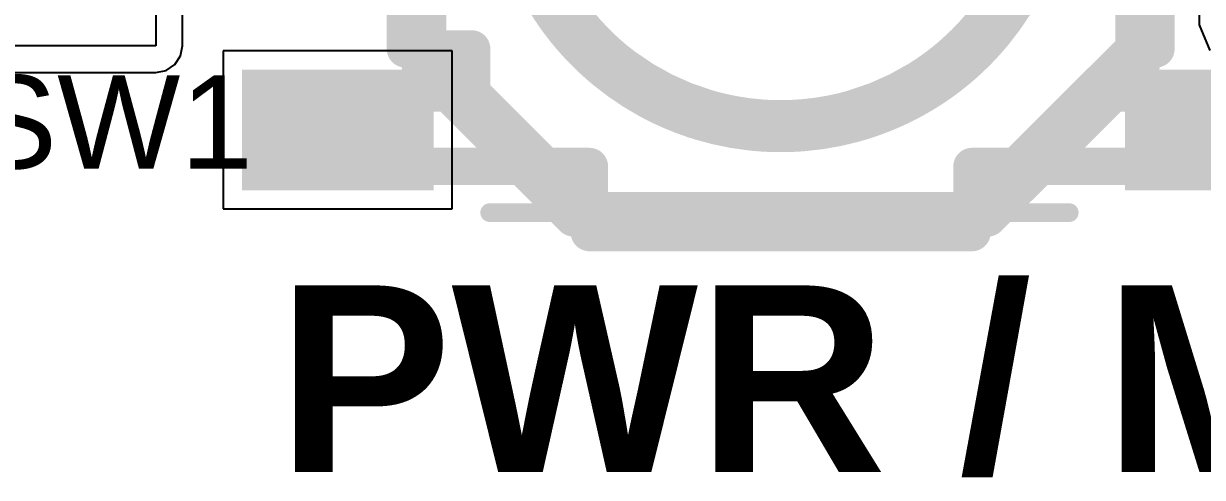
# Model space of a CAD drawing. Header units: inches. Extents: x -13 to 254, y -7 to 63.
# Drawn here: x -0.65 to 7.37, y 4.78 to 7.87 of the extents above; entities that cross this region are included whole.
import ezdxf

# ---------------------------------------------------------------- set-up
doc = ezdxf.new("R2010")
doc.units = ezdxf.units.IN
for name, color, linetype in [('Dimensions', 6, 'Continuous'), ('POWER', 76, 'Continuous'), ('Top Layer', 1, 'Continuous'), ('Top Overlay', 2, 'Continuous'), ('Top Paste', 8, 'Continuous'), ('Top Solder', 216, 'Continuous')]:
    doc.layers.add(name, color=color, linetype=linetype)
doc.styles.add('Arial', font='', dxfattribs={"height": 0.2})
doc.styles.add('Arial_Bold', font='', dxfattribs={"height": 0.2})
doc.styles.get('Arial').set_extended_font_data('Arial')
doc.styles.get('Arial_Bold').set_extended_font_data('Arial', bold=True)

# ---------------------------------------------------------------- blocks, each defined once
blk = doc.blocks.new('PTS526SP15SMTR2_LFS_46')
at = {"layer": 'Top Layer'}
for points in [[(-3.6, 2.21), (-2.4, 2.21), (-2.4, 1.49), (-3.6, 1.49)], [(2.4, 2.21), (3.6, 2.21), (3.6, 1.49), (2.4, 1.49)], [(-3.6, -1.49), (-2.4, -1.49), (-2.4, -2.21), (-3.6, -2.21)], [(2.4, -1.49), (3.6, -1.49), (3.6, -2.21), (2.4, -2.21)]]:
    blk.add_hatch(color=1, dxfattribs=at).paths.add_polyline_path(points)
at = {"layer": 'Top Paste'}
for points in [[(-3.6, 2.21), (-2.4, 2.21), (-2.4, 1.49), (-3.6, 1.49)], [(2.4, 2.21), (3.6, 2.21), (3.6, 1.49), (2.4, 1.49)], [(-3.6, -1.49), (-2.4, -1.49), (-2.4, -2.21), (-3.6, -2.21)], [(2.4, -1.49), (3.6, -1.49), (3.6, -2.21), (2.4, -2.21)]]:
    blk.add_hatch(color=8, dxfattribs=at).paths.add_polyline_path(points)
at = {"layer": 'Top Solder'}
for points in [[(-3.6508, 2.2608), (-2.3492, 2.2608), (-2.3492, 1.4392), (-3.6508, 1.4392)], [(2.3492, 2.2608), (3.6508, 2.2608), (3.6508, 1.4392), (2.3492, 1.4392)], [(-3.6508, -1.4392), (-2.3492, -1.4392), (-2.3492, -2.2608), (-3.6508, -2.2608)], [(2.3492, -1.4392), (3.6508, -1.4392), (3.6508, -2.2608), (2.3492, -2.2608)]]:
    blk.add_hatch(color=216, dxfattribs=at).paths.add_polyline_path(points)
at = {"layer": 'Top Overlay'}
for points in [[(-3.2258, 2.5908, 0.254, 0.254, 0), (-3.5814, 2.5908, 0.254, 0.254, 0)], [(-3.4036, 2.413, 0.254, 0.254, 0), (-3.5814, 2.5908, 0.254, 0.254, 0)], [(-3.2258, 2.5908, 0.254, 0.254, 0), (-3.4036, 2.413, 0.254, 0.254, 0)], [(1.9676, 2.413, 0.127, 0.127, 0), (-1.9708, 2.413, 0.127, 0.127, 0)], [(-2.4146, 1.0689, 0.127, 0.127, 0), (-2.4146, -1.0689, 0.127, 0.127, 0)], [(2.4114, 1.0689, 0.127, 0.127, 0), (2.4114, -1.0689, 0.127, 0.127, 0)], [(1.9676, -2.413, 0.127, 0.127, 0), (-1.9708, -2.413, 0.127, 0.127, 0)]]:
    blk.add_lwpolyline(points, format="xyseb", dxfattribs=at)
for points in [[(-3.6449, 2.5908, 0.127, 0.127, 1), (-3.5179, 2.5908, 0.127, 0.127, 1)], [(-3.6449, 2.5908, 0.127, 0.127, 1), (-3.5179, 2.5908, 0.127, 0.127, 1)], [(-3.2893, 2.5908, 0.127, 0.127, 1), (-3.1623, 2.5908, 0.127, 0.127, 1)], [(-3.2893, 2.5908, 0.127, 0.127, 1), (-3.1623, 2.5908, 0.127, 0.127, 1)], [(-3.4671, 2.413, 0.127, 0.127, 1), (-3.3401, 2.413, 0.127, 0.127, 1)], [(-3.4671, 2.413, 0.127, 0.127, 1), (-3.3401, 2.413, 0.127, 0.127, 1)], [(-2.0026, 2.413, 0.0635, 0.0635, 1), (-1.9391, 2.413, 0.0635, 0.0635, 1)], [(1.9359, 2.413, 0.0635, 0.0635, 1), (1.9994, 2.413, 0.0635, 0.0635, 1)], [(1.8169, -0.0001, 0.127, 0.127, 1), (-1.8199, -0.0001, 0.127, 0.127, 1)], [(-2.4464, 1.0689, 0.0635, 0.0635, 1), (-2.3829, 1.0689, 0.0635, 0.0635, 1)], [(2.3796, 1.0689, 0.0635, 0.0635, 1), (2.4431, 1.0689, 0.0635, 0.0635, 1)], [(-1.8517, -0.0001, 0.0635, 0.0635, 1), (-1.7882, -0.0001, 0.0635, 0.0635, 1)], [(1.7851, -0.0001, 0.0635, 0.0635, 1), (1.8486, -0.0001, 0.0635, 0.0635, 1)], [(-2.4464, -1.0689, 0.0635, 0.0635, 1), (-2.3829, -1.0689, 0.0635, 0.0635, 1)], [(2.3796, -1.0689, 0.0635, 0.0635, 1), (2.4431, -1.0689, 0.0635, 0.0635, 1)], [(-2.0026, -2.413, 0.0635, 0.0635, 1), (-1.9391, -2.413, 0.0635, 0.0635, 1)], [(1.9359, -2.413, 0.0635, 0.0635, 1), (1.9994, -2.413, 0.0635, 0.0635, 1)]]:
    blk.add_lwpolyline(points, format="xyseb", close=True, dxfattribs=at)

msp = doc.modelspace()

# ---------------------------------------------------------------- linework, layer by layer
at = {"layer": 'Dimensions'}
for points in [[(4.5, 7.1743, 0.254, 0.254, -1), (4.5, 10.8257, 0.254, 0.254, 0)], [(4.5, 10.8257, 0.254, 0.254, -1), (4.5, 7.1743, 0.254, 0.254, 0)], [(1.95, 7.7, 0.254, 0.254, 0), (1.95, 10.3, 0.254, 0.254, 0)], [(2.1, 7.7, 0.254, 0.254, 0), (2.1, 10.3, 0.254, 0.254, 0)], [(6.9, 7.7, 0.254, 0.254, 0), (6.9, 10.3, 0.254, 0.254, 0)], [(7.05, 7.7, 0.254, 0.254, 0), (7.05, 10.3, 0.254, 0.254, 0)], [(2.9716, 7.912, 0.254, 0.254, -0.029802), (2.8553, 8.0978, 0.254, 0.254, 0)], [(6.1449, 8.0981, 0.254, 0.254, -0.04711), (5.9505, 7.8105, 0.254, 0.254, 0)], [(6.0141, 8.0724, 0.254, 0.254, -0.01472), (5.957, 7.9853, 0.254, 0.254, 0)], [(3.2915, 7.6993, 0.254, 0.254, -0.060138), (3.014, 8.0283, 0.254, 0.254, 0)], [(5.957, 7.9853, 0.254, 0.254, -0.018719), (5.8763, 7.8785, 0.254, 0.254, 0)], [(3.0341, 7.8294, 0.254, 0.254, -0.014035), (2.9716, 7.912, 0.254, 0.254, 0)], [(3.0732, 7.7822, 0.254, 0.254, -0.008196), (3.0341, 7.8294, 0.254, 0.254, 0)], [(5.8763, 7.8785, 0.254, 0.254, -0.039139), (5.6821, 7.6752, 0.254, 0.254, 0)], [(5.9505, 7.8105, 0.254, 0.254, -0.008139), (5.9107, 7.7638, 0.254, 0.254, 0)], [(3.1056, 7.7453, 0.254, 0.254, -0.006511), (3.0732, 7.7822, 0.254, 0.254, 0)], [(3.1349, 7.7137, 0.254, 0.254, -0.005657), (3.1056, 7.7453, 0.254, 0.254, 0)], [(5.8777, 7.7272, 0.254, 0.254, -0.005613), (5.848, 7.6958, 0.254, 0.254, 0)], [(5.9107, 7.7638, 0.254, 0.254, -0.006463), (5.8777, 7.7272, 0.254, 0.254, 0)], [(1.95, 7.7, 0.254, 0.254, 0), (2.1, 7.7, 0.254, 0.254, 0)], [(2.05, 7.5914, 0.254, 0.254, 0), (2.05, 7.7, 0.254, 0.254, 0)], [(2.1, 7.6121, 0.254, 0.254, 0), (2.1, 7.7, 0.254, 0.254, 0)], [(2.1, 7.7, 0.254, 0.254, 0), (2.4, 7.7, 0.254, 0.254, 0)], [(2.4, 7.4, 0.254, 0.254, 0), (2.4, 7.7, 0.254, 0.254, 0)], [(3.1958, 7.652, 0.254, 0.254, -0.011177), (3.1349, 7.7137, 0.254, 0.254, 0)], [(3.2272, 7.6223, 0.254, 0.254, -0.005613), (3.1958, 7.652, 0.254, 0.254, 0)], [(3.3401, 7.6557, 0.254, 0.254, -0.009168), (3.2915, 7.6993, 0.254, 0.254, 0)], [(3.3758, 7.6256, 0.254, 0.254, -0.006641), (3.3401, 7.6557, 0.254, 0.254, 0)], [(5.6821, 7.6752, 0.254, 0.254, -0.007483), (5.6421, 7.6405, 0.254, 0.254, 0)], [(5.848, 7.6958, 0.254, 0.254, -0.011177), (5.7863, 7.6349, 0.254, 0.254, 0)], [(6.1, 6.9, 0.254, 0.254, 0), (6.9, 7.7, 0.254, 0.254, 0)], [(6.9, 7.6121, 0.254, 0.254, 0), (6.9, 7.7, 0.254, 0.254, 0)], [(6.9, 7.7, 0.254, 0.254, 0), (7.05, 7.7, 0.254, 0.254, 0)], [(6.9, 7.7, 0.254, 0.254, 0), (6.9, 7.7, 0.254, 0.254, 0)], [(6.95, 7.5914, 0.254, 0.254, 0), (6.95, 7.7, 0.254, 0.254, 0)], [(2.05, 7.5914, 0.254, 0.254, 0), (2.1, 7.6121, 0.254, 0.254, 0)], [(2.05, 7.5914, 0.254, 0.254, 0), (3.0914, 6.55, 0.254, 0.254, 0)], [(2.1, 7.6121, 0.254, 0.254, 0), (3.1121, 6.6, 0.254, 0.254, 0)], [(3.2638, 7.5893, 0.254, 0.254, -0.006463), (3.2272, 7.6223, 0.254, 0.254, 0)], [(3.3105, 7.5496, 0.254, 0.254, -0.008139), (3.2638, 7.5893, 0.254, 0.254, 0)], [(3.4074, 7.6003, 0.254, 0.254, -0.005804), (3.3758, 7.6256, 0.254, 0.254, 0)], [(3.4346, 7.5795, 0.254, 0.254, -0.004979), (3.4074, 7.6003, 0.254, 0.254, 0)], [(4.0028, 7.2954, 0.254, 0.254, -0.090271), (3.4346, 7.5795, 0.254, 0.254, 0)], [(5.5654, 7.5795, 0.254, 0.254, -0.021832), (5.4372, 7.4918, 0.254, 0.254, 0)], [(5.5654, 7.5795, 0.254, 0.254, 0), (5.5835, 7.5933, 0.254, 0.254, 0)], [(5.6107, 7.6146, 0.254, 0.254, -0.004976), (5.5835, 7.5933, 0.254, 0.254, 0)], [(5.6421, 7.6405, 0.254, 0.254, -0.005806), (5.6107, 7.6146, 0.254, 0.254, 0)], [(5.7178, 7.5732, 0.254, 0.254, -0.008196), (5.6706, 7.5341, 0.254, 0.254, 0)], [(5.7547, 7.6056, 0.254, 0.254, -0.006511), (5.7178, 7.5732, 0.254, 0.254, 0)], [(5.7863, 7.6349, 0.254, 0.254, -0.005657), (5.7547, 7.6056, 0.254, 0.254, 0)], [(5.8879, 6.6, 0.254, 0.254, 0), (6.9, 7.6121, 0.254, 0.254, 0)], [(5.9086, 6.55, 0.254, 0.254, 0), (6.95, 7.5914, 0.254, 0.254, 0)], [(6.9, 7.6121, 0.254, 0.254, 0), (6.95, 7.5914, 0.254, 0.254, 0)], [(3.5981, 7.3551, 0.254, 0.254, -0.04711), (3.3105, 7.5496, 0.254, 0.254, 0)], [(5.4372, 7.4918, 0.254, 0.254, -0.068203), (4.9972, 7.2954, 0.254, 0.254, 0)], [(5.6706, 7.5341, 0.254, 0.254, -0.014035), (5.588, 7.4716, 0.254, 0.254, 0)], [(5.588, 7.4716, 0.254, 0.254, -0.029802), (5.4022, 7.3553, 0.254, 0.254, 0)], [(1.3, 7.4, 0.254, 0.254, 0), (1.7684, 7.4, 0.254, 0.254, 0)], [(1.3, 6.9, 0.254, 0.254, 0), (1.3, 7.4, 0.254, 0.254, 0)], [(1.7684, 7.4, 0.254, 0.254, 0), (1.8148, 7.4, 0.254, 0.254, 0)], [(1.7684, 6.9, 0.254, 0.254, 0), (1.7684, 7.4, 0.254, 0.254, 0)], [(1.8148, 7.4, 0.254, 0.254, 0), (1.8572, 7.4, 0.254, 0.254, 0)], [(1.8148, 6.9, 0.254, 0.254, 0), (1.8148, 7.4, 0.254, 0.254, 0)], [(1.8572, 7.4, 0.254, 0.254, 0), (1.95, 7.4, 0.254, 0.254, 0)], [(1.8572, 6.9, 0.254, 0.254, 0), (1.8572, 7.4, 0.254, 0.254, 0)], [(1.95, 6.9, 0.254, 0.254, 0), (1.95, 7.4, 0.254, 0.254, 0)], [(1.95, 7.4, 0.254, 0.254, 0), (2.2414, 7.4, 0.254, 0.254, 0)], [(2.4, 7.4, 0.254, 0.254, 0), (2.9, 6.9, 0.254, 0.254, 0)], [(3.6687, 7.3185, 0.254, 0.254, -0.010674), (3.5981, 7.3551, 0.254, 0.254, 0)], [(5.348, 7.3268, 0.254, 0.254, -0.00651), (5.3039, 7.3052, 0.254, 0.254, 0)], [(5.4022, 7.3553, 0.254, 0.254, -0.008195), (5.348, 7.3268, 0.254, 0.254, 0)], [(6.7586, 7.4, 0.254, 0.254, 0), (7.05, 7.4, 0.254, 0.254, 0)], [(7.05, 7.4, 0.254, 0.254, 0), (7.1428, 7.4, 0.254, 0.254, 0)], [(7.05, 6.9, 0.254, 0.254, 0), (7.05, 7.4, 0.254, 0.254, 0)], [(7.1428, 7.4, 0.254, 0.254, 0), (7.1852, 7.4, 0.254, 0.254, 0)], [(7.1428, 6.9, 0.254, 0.254, 0), (7.1428, 7.4, 0.254, 0.254, 0)], [(7.1852, 7.4, 0.254, 0.254, 0), (7.2316, 7.4, 0.254, 0.254, 0)], [(7.1852, 6.9, 0.254, 0.254, 0), (7.1852, 7.4, 0.254, 0.254, 0)], [(7.2316, 7.4, 0.254, 0.254, 0), (7.7, 7.4, 0.254, 0.254, 0)], [(7.2316, 6.9, 0.254, 0.254, 0), (7.2316, 7.4, 0.254, 0.254, 0)], [(3.7186, 7.2948, 0.254, 0.254, -0.00734), (3.6687, 7.3185, 0.254, 0.254, 0)], [(3.7637, 7.2748, 0.254, 0.254, -0.006481), (3.7186, 7.2948, 0.254, 0.254, 0)], [(3.8038, 7.2583, 0.254, 0.254, -0.005632), (3.7638, 7.2749, 0.254, 0.254, 0)], [(3.8038, 7.2583, 0.254, 0.254, 0), (3.8096, 7.256, 0.254, 0.254, 0)], [(3.8096, 7.256, 0.254, 0.254, 0), (3.8153, 7.2538, 0.254, 0.254, 0)], [(3.8153, 7.2538, 0.254, 0.254, 0), (3.8209, 7.2516, 0.254, 0.254, 0)], [(3.8209, 7.2516, 0.254, 0.254, 0), (3.8264, 7.2494, 0.254, 0.254, 0)], [(3.8264, 7.2494, 0.254, 0.254, 0), (3.8319, 7.2474, 0.254, 0.254, 0)], [(3.8319, 7.2474, 0.254, 0.254, 0), (3.8373, 7.2453, 0.254, 0.254, 0)], [(3.8373, 7.2453, 0.254, 0.254, 0), (3.8426, 7.2433, 0.254, 0.254, 0)], [(3.8426, 7.2433, 0.254, 0.254, 0), (3.8584, 7.2375, 0.254, 0.254, 0)], [(4.0028, 7.2954, 0.254, 0.254, 0), (4.0332, 7.2868, 0.254, 0.254, 0)], [(4.0805, 7.2746, 0.254, 0.254, -0.006797), (4.0332, 7.2868, 0.254, 0.254, 0)], [(4.3674, 7.2292, 0.254, 0.254, -0.041383), (4.0805, 7.2746, 0.254, 0.254, 0)], [(4.8438, 7.2579, 0.254, 0.254, -0.03733), (4.5836, 7.2263, 0.254, 0.254, 0)], [(4.911, 7.2725, 0.254, 0.254, -0.009709), (4.8438, 7.2579, 0.254, 0.254, 0)], [(4.9581, 7.2845, 0.254, 0.254, -0.006783), (4.911, 7.2725, 0.254, 0.254, 0)], [(4.9972, 7.2954, 0.254, 0.254, -0.005604), (4.9581, 7.2845, 0.254, 0.254, 0)], [(5.1851, 7.2539, 0.254, 0.254, -0.005189), (5.1478, 7.2397, 0.254, 0.254, 0)], [(5.1851, 7.2539, 0.254, 0.254, 0), (5.1904, 7.256, 0.254, 0.254, 0)], [(5.1904, 7.256, 0.254, 0.254, 0), (5.1958, 7.2582, 0.254, 0.254, 0)], [(5.1958, 7.2582, 0.254, 0.254, 0), (5.2013, 7.2604, 0.254, 0.254, 0)], [(5.2013, 7.2604, 0.254, 0.254, 0), (5.2068, 7.2626, 0.254, 0.254, 0)], [(5.2068, 7.2626, 0.254, 0.254, 0), (5.2124, 7.2649, 0.254, 0.254, 0)], [(5.2124, 7.2649, 0.254, 0.254, 0), (5.2181, 7.2673, 0.254, 0.254, 0)], [(5.2181, 7.2673, 0.254, 0.254, 0), (5.2413, 7.2771, 0.254, 0.254, 0)], [(5.2413, 7.2771, 0.254, 0.254, 0), (5.2471, 7.2796, 0.254, 0.254, 0)], [(5.2471, 7.2796, 0.254, 0.254, 0), (5.2529, 7.2821, 0.254, 0.254, 0)], [(5.2529, 7.2821, 0.254, 0.254, 0), (5.2587, 7.2846, 0.254, 0.254, 0)], [(5.2587, 7.2846, 0.254, 0.254, 0), (5.2645, 7.2872, 0.254, 0.254, 0)], [(5.2645, 7.2872, 0.254, 0.254, 0), (5.2703, 7.2897, 0.254, 0.254, 0)], [(5.2703, 7.2897, 0.254, 0.254, 0), (5.2759, 7.2923, 0.254, 0.254, 0)], [(5.2759, 7.2923, 0.254, 0.254, 0), (5.3039, 7.3052, 0.254, 0.254, 0)], [(3.8584, 7.2375, 0.254, 0.254, 0), (3.8636, 7.2356, 0.254, 0.254, 0)], [(3.8636, 7.2356, 0.254, 0.254, 0), (3.8688, 7.2337, 0.254, 0.254, 0)], [(3.8688, 7.2337, 0.254, 0.254, 0), (3.874, 7.2319, 0.254, 0.254, 0)], [(3.874, 7.2319, 0.254, 0.254, 0), (3.8793, 7.23, 0.254, 0.254, 0)], [(3.8793, 7.23, 0.254, 0.254, 0), (3.8845, 7.2282, 0.254, 0.254, 0)], [(3.8845, 7.2282, 0.254, 0.254, 0), (3.8898, 7.2263, 0.254, 0.254, 0)], [(3.8898, 7.2263, 0.254, 0.254, 0), (3.906, 7.2208, 0.254, 0.254, 0)], [(3.9545, 7.2053, 0.254, 0.254, -0.006755), (3.906, 7.2208, 0.254, 0.254, 0)], [(4.2905, 7.1359, 0.254, 0.254, -0.04649), (3.9545, 7.2053, 0.254, 0.254, 0)], [(4.4238, 7.2259, 0.254, 0.254, -0.007951), (4.3674, 7.2292, 0.254, 0.254, 0)], [(4.4641, 7.2247, 0.254, 0.254, -0.00562), (4.4238, 7.2259, 0.254, 0.254, 0)], [(4.5, 7.2243, 0.254, 0.254, -0.004945), (4.4641, 7.2247, 0.254, 0.254, 0)], [(4.5, 7.2243, 0.254, 0.254, 0), (4.5071, 7.2244, 0.254, 0.254, 0)], [(4.5, 7.1743, 0.254, 0.254, 0), (4.5, 7.2243, 0.254, 0.254, 0)], [(4.5, 7.1243, 0.254, 0.254, 0), (4.5, 7.1743, 0.254, 0.254, 0)], [(4.5395, 7.2248, 0.254, 0.254, -0.004472), (4.5071, 7.2244, 0.254, 0.254, 0)], [(4.5836, 7.2263, 0.254, 0.254, -0.006159), (4.5395, 7.2248, 0.254, 0.254, 0)], [(4.9914, 7.1896, 0.254, 0.254, -0.04656), (4.6535, 7.1305, 0.254, 0.254, 0)], [(5.0564, 7.2086, 0.254, 0.254, -0.009085), (4.9914, 7.1896, 0.254, 0.254, 0)], [(5.1049, 7.2245, 0.254, 0.254, -0.006767), (5.0564, 7.2086, 0.254, 0.254, 0)], [(5.1478, 7.2397, 0.254, 0.254, -0.005973), (5.1049, 7.2245, 0.254, 0.254, 0)], [(4.358, 7.1296, 0.254, 0.254, -0.009072), (4.2905, 7.1359, 0.254, 0.254, 0)], [(4.4089, 7.1265, 0.254, 0.254, -0.006758), (4.358, 7.1296, 0.254, 0.254, 0)], [(4.4543, 7.1249, 0.254, 0.254, -0.005965), (4.4089, 7.1265, 0.254, 0.254, 0)], [(4.5, 7.1243, 0.254, 0.254, -0.005919), (4.4543, 7.1249, 0.254, 0.254, 0)], [(4.5, 7.1243, 0.254, 0.254, 0), (4.5172, 7.1244, 0.254, 0.254, 0)], [(4.5571, 7.1252, 0.254, 0.254, -0.005186), (4.5172, 7.1244, 0.254, 0.254, 0)], [(4.6026, 7.1271, 0.254, 0.254, -0.00597), (4.5571, 7.1252, 0.254, 0.254, 0)], [(4.6535, 7.1305, 0.254, 0.254, -0.006764), (4.6026, 7.1271, 0.254, 0.254, 0)], [(1.3, 6.9, 0.254, 0.254, 0), (1.7684, 6.9, 0.254, 0.254, 0)], [(1.7684, 6.9, 0.254, 0.254, 0), (1.8148, 6.9, 0.254, 0.254, 0)], [(1.8148, 6.9, 0.254, 0.254, 0), (1.8572, 6.9, 0.254, 0.254, 0)], [(1.8572, 6.9, 0.254, 0.254, 0), (1.95, 6.9, 0.254, 0.254, 0)], [(1.95, 6.9, 0.254, 0.254, 0), (2.7414, 6.9, 0.254, 0.254, 0)], [(2.9, 6.9, 0.254, 0.254, 0), (3.2, 6.9, 0.254, 0.254, 0)], [(3.2, 6.6, 0.254, 0.254, 0), (3.2, 6.9, 0.254, 0.254, 0)], [(5.8, 6.6, 0.254, 0.254, 0), (5.8, 6.9, 0.254, 0.254, 0)], [(5.8, 6.9, 0.254, 0.254, 0), (6.1, 6.9, 0.254, 0.254, 0)], [(6.2586, 6.9, 0.254, 0.254, 0), (7.05, 6.9, 0.254, 0.254, 0)], [(7.05, 6.9, 0.254, 0.254, 0), (7.1428, 6.9, 0.254, 0.254, 0)], [(7.1428, 6.9, 0.254, 0.254, 0), (7.1852, 6.9, 0.254, 0.254, 0)], [(7.1852, 6.9, 0.254, 0.254, 0), (7.2316, 6.9, 0.254, 0.254, 0)], [(7.2316, 6.9, 0.254, 0.254, 0), (7.7, 6.9, 0.254, 0.254, 0)], [(3.0914, 6.55, 0.254, 0.254, 0), (3.1121, 6.6, 0.254, 0.254, 0)], [(3.0914, 6.55, 0.254, 0.254, 0), (3.2, 6.55, 0.254, 0.254, 0)], [(3.1121, 6.6, 0.254, 0.254, 0), (3.2, 6.6, 0.254, 0.254, 0)], [(3.2, 6.45, 0.254, 0.254, 0), (3.2, 6.6, 0.254, 0.254, 0)], [(3.2, 6.6, 0.254, 0.254, 0), (5.8, 6.6, 0.254, 0.254, 0)], [(5.8, 6.6, 0.254, 0.254, 0), (5.8879, 6.6, 0.254, 0.254, 0)], [(5.8, 6.45, 0.254, 0.254, 0), (5.8, 6.6, 0.254, 0.254, 0)], [(5.8, 6.55, 0.254, 0.254, 0), (5.9086, 6.55, 0.254, 0.254, 0)], [(5.8879, 6.6, 0.254, 0.254, 0), (5.9086, 6.55, 0.254, 0.254, 0)], [(3.2, 6.45, 0.254, 0.254, 0), (5.8, 6.45, 0.254, 0.254, 0)]]:
    msp.add_lwpolyline(points, format="xyseb", dxfattribs=at)
for points in [[(5.8935, 7.9853, 0.127, 0.127, 1), (6.0205, 7.9853, 0.127, 0.127, 1)], [(5.8935, 7.9853, 0.127, 0.127, 1), (6.0205, 7.9853, 0.127, 0.127, 1)], [(2.9081, 7.912, 0.127, 0.127, 1), (3.0351, 7.912, 0.127, 0.127, 1)], [(2.9081, 7.912, 0.127, 0.127, 1), (3.0351, 7.912, 0.127, 0.127, 1)], [(2.9706, 7.8294, 0.127, 0.127, 1), (3.0976, 7.8294, 0.127, 0.127, 1)], [(2.9706, 7.8294, 0.127, 0.127, 1), (3.0976, 7.8294, 0.127, 0.127, 1)], [(5.8128, 7.8785, 0.127, 0.127, 1), (5.9398, 7.8785, 0.127, 0.127, 1)], [(5.8128, 7.8785, 0.127, 0.127, 1), (5.9398, 7.8785, 0.127, 0.127, 1)], [(5.887, 7.8105, 0.127, 0.127, 1), (6.014, 7.8105, 0.127, 0.127, 1)], [(5.887, 7.8105, 0.127, 0.127, 1), (6.014, 7.8105, 0.127, 0.127, 1)], [(3.0097, 7.7822, 0.127, 0.127, 1), (3.1367, 7.7822, 0.127, 0.127, 1)], [(3.0097, 7.7822, 0.127, 0.127, 1), (3.1367, 7.7822, 0.127, 0.127, 1)], [(3.0421, 7.7453, 0.127, 0.127, 1), (3.1691, 7.7453, 0.127, 0.127, 1)], [(3.0421, 7.7453, 0.127, 0.127, 1), (3.1691, 7.7453, 0.127, 0.127, 1)], [(5.8142, 7.7272, 0.127, 0.127, 1), (5.9412, 7.7272, 0.127, 0.127, 1)], [(5.8142, 7.7272, 0.127, 0.127, 1), (5.9412, 7.7272, 0.127, 0.127, 1)], [(5.8472, 7.7638, 0.127, 0.127, 1), (5.9742, 7.7638, 0.127, 0.127, 1)], [(5.8472, 7.7638, 0.127, 0.127, 1), (5.9742, 7.7638, 0.127, 0.127, 1)], [(1.8865, 7.7, 0.127, 0.127, 1), (2.0135, 7.7, 0.127, 0.127, 1)], [(1.8865, 7.7, 0.127, 0.127, 1), (2.0135, 7.7, 0.127, 0.127, 1)], [(1.9865, 7.7, 0.127, 0.127, 1), (2.1135, 7.7, 0.127, 0.127, 1)], [(2.0365, 7.7, 0.127, 0.127, 1), (2.1635, 7.7, 0.127, 0.127, 1)], [(2.0365, 7.7, 0.127, 0.127, 1), (2.1635, 7.7, 0.127, 0.127, 1)], [(2.0365, 7.7, 0.127, 0.127, 1), (2.1635, 7.7, 0.127, 0.127, 1)], [(2.0365, 7.7, 0.127, 0.127, 1), (2.1635, 7.7, 0.127, 0.127, 1)], [(2.3365, 7.7, 0.127, 0.127, 1), (2.4635, 7.7, 0.127, 0.127, 1)], [(2.3365, 7.7, 0.127, 0.127, 1), (2.4635, 7.7, 0.127, 0.127, 1)], [(3.0714, 7.7137, 0.127, 0.127, 1), (3.1984, 7.7137, 0.127, 0.127, 1)], [(3.0714, 7.7137, 0.127, 0.127, 1), (3.1984, 7.7137, 0.127, 0.127, 1)], [(3.1323, 7.652, 0.127, 0.127, 1), (3.2593, 7.652, 0.127, 0.127, 1)], [(3.1323, 7.652, 0.127, 0.127, 1), (3.2593, 7.652, 0.127, 0.127, 1)], [(3.228, 7.6993, 0.127, 0.127, 1), (3.355, 7.6993, 0.127, 0.127, 1)], [(3.228, 7.6993, 0.127, 0.127, 1), (3.355, 7.6993, 0.127, 0.127, 1)], [(3.2766, 7.6557, 0.127, 0.127, 1), (3.4036, 7.6557, 0.127, 0.127, 1)], [(3.2766, 7.6557, 0.127, 0.127, 1), (3.4036, 7.6557, 0.127, 0.127, 1)], [(5.6186, 7.6752, 0.127, 0.127, 1), (5.7456, 7.6752, 0.127, 0.127, 1)], [(5.6186, 7.6752, 0.127, 0.127, 1), (5.7456, 7.6752, 0.127, 0.127, 1)], [(5.7845, 7.6958, 0.127, 0.127, 1), (5.9115, 7.6958, 0.127, 0.127, 1)], [(5.7845, 7.6958, 0.127, 0.127, 1), (5.9115, 7.6958, 0.127, 0.127, 1)], [(6.8365, 7.7, 0.127, 0.127, 1), (6.9635, 7.7, 0.127, 0.127, 1)], [(6.8365, 7.7, 0.127, 0.127, 1), (6.9635, 7.7, 0.127, 0.127, 1)], [(6.8365, 7.7, 0.127, 0.127, 1), (6.9635, 7.7, 0.127, 0.127, 1)], [(6.8365, 7.7, 0.127, 0.127, 1), (6.9635, 7.7, 0.127, 0.127, 1)], [(6.8365, 7.7, 0.127, 0.127, 1), (6.9635, 7.7, 0.127, 0.127, 1)], [(6.8365, 7.7, 0.127, 0.127, 1), (6.9635, 7.7, 0.127, 0.127, 1)], [(6.8865, 7.7, 0.127, 0.127, 1), (7.0135, 7.7, 0.127, 0.127, 1)], [(6.9865, 7.7, 0.127, 0.127, 1), (7.1135, 7.7, 0.127, 0.127, 1)], [(6.9865, 7.7, 0.127, 0.127, 1), (7.1135, 7.7, 0.127, 0.127, 1)], [(1.9865, 7.5914, 0.127, 0.127, 1), (2.1135, 7.5914, 0.127, 0.127, 1)], [(1.9865, 7.5914, 0.127, 0.127, 1), (2.1135, 7.5914, 0.127, 0.127, 1)], [(1.9865, 7.5914, 0.127, 0.127, 1), (2.1135, 7.5914, 0.127, 0.127, 1)], [(2.0365, 7.6121, 0.127, 0.127, 1), (2.1635, 7.6121, 0.127, 0.127, 1)], [(2.0365, 7.6121, 0.127, 0.127, 1), (2.1635, 7.6121, 0.127, 0.127, 1)], [(2.0365, 7.6121, 0.127, 0.127, 1), (2.1635, 7.6121, 0.127, 0.127, 1)], [(3.1637, 7.6223, 0.127, 0.127, 1), (3.2907, 7.6223, 0.127, 0.127, 1)], [(3.1637, 7.6223, 0.127, 0.127, 1), (3.2907, 7.6223, 0.127, 0.127, 1)], [(3.2003, 7.5893, 0.127, 0.127, 1), (3.3273, 7.5893, 0.127, 0.127, 1)], [(3.2003, 7.5893, 0.127, 0.127, 1), (3.3273, 7.5893, 0.127, 0.127, 1)], [(3.3123, 7.6256, 0.127, 0.127, 1), (3.4393, 7.6256, 0.127, 0.127, 1)], [(3.3123, 7.6256, 0.127, 0.127, 1), (3.4393, 7.6256, 0.127, 0.127, 1)], [(3.3439, 7.6003, 0.127, 0.127, 1), (3.4709, 7.6003, 0.127, 0.127, 1)], [(3.3439, 7.6003, 0.127, 0.127, 1), (3.4709, 7.6003, 0.127, 0.127, 1)], [(3.3711, 7.5795, 0.127, 0.127, 1), (3.4981, 7.5795, 0.127, 0.127, 1)], [(3.3711, 7.5795, 0.127, 0.127, 1), (3.4981, 7.5795, 0.127, 0.127, 1)], [(5.5019, 7.5795, 0.127, 0.127, 1), (5.6289, 7.5795, 0.127, 0.127, 1)], [(5.5019, 7.5795, 0.127, 0.127, 1), (5.6289, 7.5795, 0.127, 0.127, 1)], [(5.52, 7.5933, 0.127, 0.127, 1), (5.647, 7.5933, 0.127, 0.127, 1)], [(5.52, 7.5933, 0.127, 0.127, 1), (5.647, 7.5933, 0.127, 0.127, 1)], [(5.5472, 7.6146, 0.127, 0.127, 1), (5.6742, 7.6146, 0.127, 0.127, 1)], [(5.5472, 7.6146, 0.127, 0.127, 1), (5.6742, 7.6146, 0.127, 0.127, 1)], [(5.5786, 7.6405, 0.127, 0.127, 1), (5.7056, 7.6405, 0.127, 0.127, 1)], [(5.5786, 7.6405, 0.127, 0.127, 1), (5.7056, 7.6405, 0.127, 0.127, 1)], [(5.6543, 7.5732, 0.127, 0.127, 1), (5.7813, 7.5732, 0.127, 0.127, 1)], [(5.6543, 7.5732, 0.127, 0.127, 1), (5.7813, 7.5732, 0.127, 0.127, 1)], [(5.6912, 7.6056, 0.127, 0.127, 1), (5.8182, 7.6056, 0.127, 0.127, 1)], [(5.6912, 7.6056, 0.127, 0.127, 1), (5.8182, 7.6056, 0.127, 0.127, 1)], [(5.7228, 7.6349, 0.127, 0.127, 1), (5.8498, 7.6349, 0.127, 0.127, 1)], [(5.7228, 7.6349, 0.127, 0.127, 1), (5.8498, 7.6349, 0.127, 0.127, 1)], [(6.8365, 7.6121, 0.127, 0.127, 1), (6.9635, 7.6121, 0.127, 0.127, 1)], [(6.8365, 7.6121, 0.127, 0.127, 1), (6.9635, 7.6121, 0.127, 0.127, 1)], [(6.8365, 7.6121, 0.127, 0.127, 1), (6.9635, 7.6121, 0.127, 0.127, 1)], [(6.8865, 7.5914, 0.127, 0.127, 1), (7.0135, 7.5914, 0.127, 0.127, 1)], [(6.8865, 7.5914, 0.127, 0.127, 1), (7.0135, 7.5914, 0.127, 0.127, 1)], [(6.8865, 7.5914, 0.127, 0.127, 1), (7.0135, 7.5914, 0.127, 0.127, 1)], [(3.247, 7.5496, 0.127, 0.127, 1), (3.374, 7.5496, 0.127, 0.127, 1)], [(3.247, 7.5496, 0.127, 0.127, 1), (3.374, 7.5496, 0.127, 0.127, 1)], [(5.3737, 7.4918, 0.127, 0.127, 1), (5.5007, 7.4918, 0.127, 0.127, 1)], [(5.3737, 7.4918, 0.127, 0.127, 1), (5.5007, 7.4918, 0.127, 0.127, 1)], [(5.6071, 7.5341, 0.127, 0.127, 1), (5.7341, 7.5341, 0.127, 0.127, 1)], [(5.6071, 7.5341, 0.127, 0.127, 1), (5.7341, 7.5341, 0.127, 0.127, 1)], [(5.5245, 7.4716, 0.127, 0.127, 1), (5.6515, 7.4716, 0.127, 0.127, 1)], [(5.5245, 7.4716, 0.127, 0.127, 1), (5.6515, 7.4716, 0.127, 0.127, 1)], [(1.2365, 7.4, 0.127, 0.127, 1), (1.3635, 7.4, 0.127, 0.127, 1)], [(1.2365, 7.4, 0.127, 0.127, 1), (1.3635, 7.4, 0.127, 0.127, 1)], [(1.7049, 7.4, 0.127, 0.127, 1), (1.8319, 7.4, 0.127, 0.127, 1)], [(1.7049, 7.4, 0.127, 0.127, 1), (1.8319, 7.4, 0.127, 0.127, 1)], [(1.7049, 7.4, 0.127, 0.127, 1), (1.8319, 7.4, 0.127, 0.127, 1)], [(1.7513, 7.4, 0.127, 0.127, 1), (1.8783, 7.4, 0.127, 0.127, 1)], [(1.7513, 7.4, 0.127, 0.127, 1), (1.8783, 7.4, 0.127, 0.127, 1)], [(1.7513, 7.4, 0.127, 0.127, 1), (1.8783, 7.4, 0.127, 0.127, 1)], [(1.7937, 7.4, 0.127, 0.127, 1), (1.9207, 7.4, 0.127, 0.127, 1)], [(1.7937, 7.4, 0.127, 0.127, 1), (1.9207, 7.4, 0.127, 0.127, 1)], [(1.7937, 7.4, 0.127, 0.127, 1), (1.9207, 7.4, 0.127, 0.127, 1)], [(1.8865, 7.4, 0.127, 0.127, 1), (2.0135, 7.4, 0.127, 0.127, 1)], [(1.8865, 7.4, 0.127, 0.127, 1), (2.0135, 7.4, 0.127, 0.127, 1)], [(1.8865, 7.4, 0.127, 0.127, 1), (2.0135, 7.4, 0.127, 0.127, 1)], [(2.1779, 7.4, 0.127, 0.127, 1), (2.3049, 7.4, 0.127, 0.127, 1)], [(2.3365, 7.4, 0.127, 0.127, 1), (2.4635, 7.4, 0.127, 0.127, 1)], [(2.3365, 7.4, 0.127, 0.127, 1), (2.4635, 7.4, 0.127, 0.127, 1)], [(3.5346, 7.3551, 0.127, 0.127, 1), (3.6616, 7.3551, 0.127, 0.127, 1)], [(3.5346, 7.3551, 0.127, 0.127, 1), (3.6616, 7.3551, 0.127, 0.127, 1)], [(5.2845, 7.3268, 0.127, 0.127, 1), (5.4115, 7.3268, 0.127, 0.127, 1)], [(5.2845, 7.3268, 0.127, 0.127, 1), (5.4115, 7.3268, 0.127, 0.127, 1)], [(5.3387, 7.3553, 0.127, 0.127, 1), (5.4657, 7.3553, 0.127, 0.127, 1)], [(5.3387, 7.3553, 0.127, 0.127, 1), (5.4657, 7.3553, 0.127, 0.127, 1)], [(6.6951, 7.4, 0.127, 0.127, 1), (6.8221, 7.4, 0.127, 0.127, 1)], [(6.9865, 7.4, 0.127, 0.127, 1), (7.1135, 7.4, 0.127, 0.127, 1)], [(6.9865, 7.4, 0.127, 0.127, 1), (7.1135, 7.4, 0.127, 0.127, 1)], [(6.9865, 7.4, 0.127, 0.127, 1), (7.1135, 7.4, 0.127, 0.127, 1)], [(7.0793, 7.4, 0.127, 0.127, 1), (7.2063, 7.4, 0.127, 0.127, 1)], [(7.0793, 7.4, 0.127, 0.127, 1), (7.2063, 7.4, 0.127, 0.127, 1)], [(7.0793, 7.4, 0.127, 0.127, 1), (7.2063, 7.4, 0.127, 0.127, 1)], [(7.1217, 7.4, 0.127, 0.127, 1), (7.2487, 7.4, 0.127, 0.127, 1)], [(7.1217, 7.4, 0.127, 0.127, 1), (7.2487, 7.4, 0.127, 0.127, 1)], [(7.1217, 7.4, 0.127, 0.127, 1), (7.2487, 7.4, 0.127, 0.127, 1)], [(7.1681, 7.4, 0.127, 0.127, 1), (7.2951, 7.4, 0.127, 0.127, 1)], [(7.1681, 7.4, 0.127, 0.127, 1), (7.2951, 7.4, 0.127, 0.127, 1)], [(7.1681, 7.4, 0.127, 0.127, 1), (7.2951, 7.4, 0.127, 0.127, 1)], [(3.6052, 7.3185, 0.127, 0.127, 1), (3.7322, 7.3185, 0.127, 0.127, 1)], [(3.6052, 7.3185, 0.127, 0.127, 1), (3.7322, 7.3185, 0.127, 0.127, 1)], [(3.6551, 7.2948, 0.127, 0.127, 1), (3.7821, 7.2948, 0.127, 0.127, 1)], [(3.6551, 7.2948, 0.127, 0.127, 1), (3.7821, 7.2948, 0.127, 0.127, 1)], [(3.7002, 7.2748, 0.127, 0.127, 1), (3.8272, 7.2748, 0.127, 0.127, 1)], [(3.7003, 7.2749, 0.127, 0.127, 1), (3.8273, 7.2749, 0.127, 0.127, 1)], [(3.7403, 7.2583, 0.127, 0.127, 1), (3.8673, 7.2583, 0.127, 0.127, 1)], [(3.7403, 7.2583, 0.127, 0.127, 1), (3.8673, 7.2583, 0.127, 0.127, 1)], [(3.7461, 7.256, 0.127, 0.127, 1), (3.8731, 7.256, 0.127, 0.127, 1)], [(3.7461, 7.256, 0.127, 0.127, 1), (3.8731, 7.256, 0.127, 0.127, 1)], [(3.7518, 7.2538, 0.127, 0.127, 1), (3.8788, 7.2538, 0.127, 0.127, 1)], [(3.7518, 7.2538, 0.127, 0.127, 1), (3.8788, 7.2538, 0.127, 0.127, 1)], [(3.7574, 7.2516, 0.127, 0.127, 1), (3.8844, 7.2516, 0.127, 0.127, 1)], [(3.7574, 7.2516, 0.127, 0.127, 1), (3.8844, 7.2516, 0.127, 0.127, 1)], [(3.7629, 7.2494, 0.127, 0.127, 1), (3.8899, 7.2494, 0.127, 0.127, 1)], [(3.7629, 7.2494, 0.127, 0.127, 1), (3.8899, 7.2494, 0.127, 0.127, 1)], [(3.7684, 7.2474, 0.127, 0.127, 1), (3.8954, 7.2474, 0.127, 0.127, 1)], [(3.7684, 7.2474, 0.127, 0.127, 1), (3.8954, 7.2474, 0.127, 0.127, 1)], [(3.7738, 7.2453, 0.127, 0.127, 1), (3.9008, 7.2453, 0.127, 0.127, 1)], [(3.7738, 7.2453, 0.127, 0.127, 1), (3.9008, 7.2453, 0.127, 0.127, 1)], [(3.7791, 7.2433, 0.127, 0.127, 1), (3.9061, 7.2433, 0.127, 0.127, 1)], [(3.7791, 7.2433, 0.127, 0.127, 1), (3.9061, 7.2433, 0.127, 0.127, 1)], [(3.9393, 7.2954, 0.127, 0.127, 1), (4.0663, 7.2954, 0.127, 0.127, 1)], [(3.9393, 7.2954, 0.127, 0.127, 1), (4.0663, 7.2954, 0.127, 0.127, 1)], [(3.9697, 7.2868, 0.127, 0.127, 1), (4.0967, 7.2868, 0.127, 0.127, 1)], [(3.9697, 7.2868, 0.127, 0.127, 1), (4.0967, 7.2868, 0.127, 0.127, 1)], [(4.017, 7.2746, 0.127, 0.127, 1), (4.144, 7.2746, 0.127, 0.127, 1)], [(4.017, 7.2746, 0.127, 0.127, 1), (4.144, 7.2746, 0.127, 0.127, 1)], [(4.7803, 7.2579, 0.127, 0.127, 1), (4.9073, 7.2579, 0.127, 0.127, 1)], [(4.7803, 7.2579, 0.127, 0.127, 1), (4.9073, 7.2579, 0.127, 0.127, 1)], [(4.8475, 7.2725, 0.127, 0.127, 1), (4.9745, 7.2725, 0.127, 0.127, 1)], [(4.8475, 7.2725, 0.127, 0.127, 1), (4.9745, 7.2725, 0.127, 0.127, 1)], [(4.8946, 7.2845, 0.127, 0.127, 1), (5.0216, 7.2845, 0.127, 0.127, 1)], [(4.8946, 7.2845, 0.127, 0.127, 1), (5.0216, 7.2845, 0.127, 0.127, 1)], [(4.9337, 7.2954, 0.127, 0.127, 1), (5.0607, 7.2954, 0.127, 0.127, 1)], [(4.9337, 7.2954, 0.127, 0.127, 1), (5.0607, 7.2954, 0.127, 0.127, 1)], [(5.1216, 7.2539, 0.127, 0.127, 1), (5.2486, 7.2539, 0.127, 0.127, 1)], [(5.1216, 7.2539, 0.127, 0.127, 1), (5.2486, 7.2539, 0.127, 0.127, 1)], [(5.1269, 7.256, 0.127, 0.127, 1), (5.2539, 7.256, 0.127, 0.127, 1)], [(5.1269, 7.256, 0.127, 0.127, 1), (5.2539, 7.256, 0.127, 0.127, 1)], [(5.1323, 7.2582, 0.127, 0.127, 1), (5.2593, 7.2582, 0.127, 0.127, 1)], [(5.1323, 7.2582, 0.127, 0.127, 1), (5.2593, 7.2582, 0.127, 0.127, 1)], [(5.1378, 7.2604, 0.127, 0.127, 1), (5.2648, 7.2604, 0.127, 0.127, 1)], [(5.1378, 7.2604, 0.127, 0.127, 1), (5.2648, 7.2604, 0.127, 0.127, 1)], [(5.1433, 7.2626, 0.127, 0.127, 1), (5.2703, 7.2626, 0.127, 0.127, 1)], [(5.1433, 7.2626, 0.127, 0.127, 1), (5.2703, 7.2626, 0.127, 0.127, 1)], [(5.1489, 7.2649, 0.127, 0.127, 1), (5.2759, 7.2649, 0.127, 0.127, 1)], [(5.1489, 7.2649, 0.127, 0.127, 1), (5.2759, 7.2649, 0.127, 0.127, 1)], [(5.1546, 7.2673, 0.127, 0.127, 1), (5.2816, 7.2673, 0.127, 0.127, 1)], [(5.1546, 7.2673, 0.127, 0.127, 1), (5.2816, 7.2673, 0.127, 0.127, 1)], [(5.1778, 7.2771, 0.127, 0.127, 1), (5.3048, 7.2771, 0.127, 0.127, 1)], [(5.1778, 7.2771, 0.127, 0.127, 1), (5.3048, 7.2771, 0.127, 0.127, 1)], [(5.1836, 7.2796, 0.127, 0.127, 1), (5.3106, 7.2796, 0.127, 0.127, 1)], [(5.1836, 7.2796, 0.127, 0.127, 1), (5.3106, 7.2796, 0.127, 0.127, 1)], [(5.1894, 7.2821, 0.127, 0.127, 1), (5.3164, 7.2821, 0.127, 0.127, 1)], [(5.1894, 7.2821, 0.127, 0.127, 1), (5.3164, 7.2821, 0.127, 0.127, 1)], [(5.1952, 7.2846, 0.127, 0.127, 1), (5.3222, 7.2846, 0.127, 0.127, 1)], [(5.1952, 7.2846, 0.127, 0.127, 1), (5.3222, 7.2846, 0.127, 0.127, 1)], [(5.201, 7.2872, 0.127, 0.127, 1), (5.328, 7.2872, 0.127, 0.127, 1)], [(5.201, 7.2872, 0.127, 0.127, 1), (5.328, 7.2872, 0.127, 0.127, 1)], [(5.2068, 7.2897, 0.127, 0.127, 1), (5.3338, 7.2897, 0.127, 0.127, 1)], [(5.2068, 7.2897, 0.127, 0.127, 1), (5.3338, 7.2897, 0.127, 0.127, 1)], [(5.2124, 7.2923, 0.127, 0.127, 1), (5.3394, 7.2923, 0.127, 0.127, 1)], [(5.2124, 7.2923, 0.127, 0.127, 1), (5.3394, 7.2923, 0.127, 0.127, 1)], [(5.2404, 7.3052, 0.127, 0.127, 1), (5.3674, 7.3052, 0.127, 0.127, 1)], [(5.2404, 7.3052, 0.127, 0.127, 1), (5.3674, 7.3052, 0.127, 0.127, 1)], [(3.7949, 7.2375, 0.127, 0.127, 1), (3.9219, 7.2375, 0.127, 0.127, 1)], [(3.7949, 7.2375, 0.127, 0.127, 1), (3.9219, 7.2375, 0.127, 0.127, 1)], [(3.8001, 7.2356, 0.127, 0.127, 1), (3.9271, 7.2356, 0.127, 0.127, 1)], [(3.8001, 7.2356, 0.127, 0.127, 1), (3.9271, 7.2356, 0.127, 0.127, 1)], [(3.8053, 7.2337, 0.127, 0.127, 1), (3.9323, 7.2337, 0.127, 0.127, 1)], [(3.8053, 7.2337, 0.127, 0.127, 1), (3.9323, 7.2337, 0.127, 0.127, 1)], [(3.8105, 7.2319, 0.127, 0.127, 1), (3.9375, 7.2319, 0.127, 0.127, 1)], [(3.8105, 7.2319, 0.127, 0.127, 1), (3.9375, 7.2319, 0.127, 0.127, 1)], [(3.8158, 7.23, 0.127, 0.127, 1), (3.9428, 7.23, 0.127, 0.127, 1)], [(3.8158, 7.23, 0.127, 0.127, 1), (3.9428, 7.23, 0.127, 0.127, 1)], [(3.821, 7.2282, 0.127, 0.127, 1), (3.948, 7.2282, 0.127, 0.127, 1)], [(3.821, 7.2282, 0.127, 0.127, 1), (3.948, 7.2282, 0.127, 0.127, 1)], [(3.8263, 7.2263, 0.127, 0.127, 1), (3.9533, 7.2263, 0.127, 0.127, 1)], [(3.8263, 7.2263, 0.127, 0.127, 1), (3.9533, 7.2263, 0.127, 0.127, 1)], [(3.8425, 7.2208, 0.127, 0.127, 1), (3.9695, 7.2208, 0.127, 0.127, 1)], [(3.8425, 7.2208, 0.127, 0.127, 1), (3.9695, 7.2208, 0.127, 0.127, 1)], [(3.891, 7.2053, 0.127, 0.127, 1), (4.018, 7.2053, 0.127, 0.127, 1)], [(3.891, 7.2053, 0.127, 0.127, 1), (4.018, 7.2053, 0.127, 0.127, 1)], [(4.3039, 7.2292, 0.127, 0.127, 1), (4.4309, 7.2292, 0.127, 0.127, 1)], [(4.3039, 7.2292, 0.127, 0.127, 1), (4.4309, 7.2292, 0.127, 0.127, 1)], [(4.3603, 7.2259, 0.127, 0.127, 1), (4.4873, 7.2259, 0.127, 0.127, 1)], [(4.3603, 7.2259, 0.127, 0.127, 1), (4.4873, 7.2259, 0.127, 0.127, 1)], [(4.4006, 7.2247, 0.127, 0.127, 1), (4.5276, 7.2247, 0.127, 0.127, 1)], [(4.4006, 7.2247, 0.127, 0.127, 1), (4.5276, 7.2247, 0.127, 0.127, 1)], [(4.4365, 7.2243, 0.127, 0.127, 1), (4.5635, 7.2243, 0.127, 0.127, 1)], [(4.4365, 7.2243, 0.127, 0.127, 1), (4.5635, 7.2243, 0.127, 0.127, 1)], [(4.4365, 7.2243, 0.127, 0.127, 1), (4.5635, 7.2243, 0.127, 0.127, 1)], [(4.4365, 7.1743, 0.127, 0.127, 1), (4.5635, 7.1743, 0.127, 0.127, 1)], [(4.4365, 7.1743, 0.127, 0.127, 1), (4.5635, 7.1743, 0.127, 0.127, 1)], [(4.4365, 7.1743, 0.127, 0.127, 1), (4.5635, 7.1743, 0.127, 0.127, 1)], [(4.4365, 7.1743, 0.127, 0.127, 1), (4.5635, 7.1743, 0.127, 0.127, 1)], [(4.4436, 7.2244, 0.127, 0.127, 1), (4.5706, 7.2244, 0.127, 0.127, 1)], [(4.4436, 7.2244, 0.127, 0.127, 1), (4.5706, 7.2244, 0.127, 0.127, 1)], [(4.476, 7.2248, 0.127, 0.127, 1), (4.603, 7.2248, 0.127, 0.127, 1)], [(4.476, 7.2248, 0.127, 0.127, 1), (4.603, 7.2248, 0.127, 0.127, 1)], [(4.5201, 7.2263, 0.127, 0.127, 1), (4.6471, 7.2263, 0.127, 0.127, 1)], [(4.5201, 7.2263, 0.127, 0.127, 1), (4.6471, 7.2263, 0.127, 0.127, 1)], [(4.9279, 7.1896, 0.127, 0.127, 1), (5.0549, 7.1896, 0.127, 0.127, 1)], [(4.9279, 7.1896, 0.127, 0.127, 1), (5.0549, 7.1896, 0.127, 0.127, 1)], [(4.9929, 7.2086, 0.127, 0.127, 1), (5.1199, 7.2086, 0.127, 0.127, 1)], [(4.9929, 7.2086, 0.127, 0.127, 1), (5.1199, 7.2086, 0.127, 0.127, 1)], [(5.0414, 7.2245, 0.127, 0.127, 1), (5.1684, 7.2245, 0.127, 0.127, 1)], [(5.0414, 7.2245, 0.127, 0.127, 1), (5.1684, 7.2245, 0.127, 0.127, 1)], [(5.0843, 7.2397, 0.127, 0.127, 1), (5.2113, 7.2397, 0.127, 0.127, 1)], [(5.0843, 7.2397, 0.127, 0.127, 1), (5.2113, 7.2397, 0.127, 0.127, 1)], [(4.227, 7.1359, 0.127, 0.127, 1), (4.354, 7.1359, 0.127, 0.127, 1)], [(4.227, 7.1359, 0.127, 0.127, 1), (4.354, 7.1359, 0.127, 0.127, 1)], [(4.2945, 7.1296, 0.127, 0.127, 1), (4.4215, 7.1296, 0.127, 0.127, 1)], [(4.2945, 7.1296, 0.127, 0.127, 1), (4.4215, 7.1296, 0.127, 0.127, 1)], [(4.3454, 7.1265, 0.127, 0.127, 1), (4.4724, 7.1265, 0.127, 0.127, 1)], [(4.3454, 7.1265, 0.127, 0.127, 1), (4.4724, 7.1265, 0.127, 0.127, 1)], [(4.3908, 7.1249, 0.127, 0.127, 1), (4.5178, 7.1249, 0.127, 0.127, 1)], [(4.3908, 7.1249, 0.127, 0.127, 1), (4.5178, 7.1249, 0.127, 0.127, 1)], [(4.4365, 7.1243, 0.127, 0.127, 1), (4.5635, 7.1243, 0.127, 0.127, 1)], [(4.4365, 7.1243, 0.127, 0.127, 1), (4.5635, 7.1243, 0.127, 0.127, 1)], [(4.4365, 7.1243, 0.127, 0.127, 1), (4.5635, 7.1243, 0.127, 0.127, 1)], [(4.4537, 7.1244, 0.127, 0.127, 1), (4.5807, 7.1244, 0.127, 0.127, 1)], [(4.4537, 7.1244, 0.127, 0.127, 1), (4.5807, 7.1244, 0.127, 0.127, 1)], [(4.4936, 7.1252, 0.127, 0.127, 1), (4.6206, 7.1252, 0.127, 0.127, 1)], [(4.4936, 7.1252, 0.127, 0.127, 1), (4.6206, 7.1252, 0.127, 0.127, 1)], [(4.5391, 7.1271, 0.127, 0.127, 1), (4.6661, 7.1271, 0.127, 0.127, 1)], [(4.5391, 7.1271, 0.127, 0.127, 1), (4.6661, 7.1271, 0.127, 0.127, 1)], [(4.59, 7.1305, 0.127, 0.127, 1), (4.717, 7.1305, 0.127, 0.127, 1)], [(4.59, 7.1305, 0.127, 0.127, 1), (4.717, 7.1305, 0.127, 0.127, 1)], [(1.2365, 6.9, 0.127, 0.127, 1), (1.3635, 6.9, 0.127, 0.127, 1)], [(1.2365, 6.9, 0.127, 0.127, 1), (1.3635, 6.9, 0.127, 0.127, 1)], [(1.7049, 6.9, 0.127, 0.127, 1), (1.8319, 6.9, 0.127, 0.127, 1)], [(1.7049, 6.9, 0.127, 0.127, 1), (1.8319, 6.9, 0.127, 0.127, 1)], [(1.7049, 6.9, 0.127, 0.127, 1), (1.8319, 6.9, 0.127, 0.127, 1)], [(1.7513, 6.9, 0.127, 0.127, 1), (1.8783, 6.9, 0.127, 0.127, 1)], [(1.7513, 6.9, 0.127, 0.127, 1), (1.8783, 6.9, 0.127, 0.127, 1)], [(1.7513, 6.9, 0.127, 0.127, 1), (1.8783, 6.9, 0.127, 0.127, 1)], [(1.7937, 6.9, 0.127, 0.127, 1), (1.9207, 6.9, 0.127, 0.127, 1)], [(1.7937, 6.9, 0.127, 0.127, 1), (1.9207, 6.9, 0.127, 0.127, 1)], [(1.7937, 6.9, 0.127, 0.127, 1), (1.9207, 6.9, 0.127, 0.127, 1)], [(1.8865, 6.9, 0.127, 0.127, 1), (2.0135, 6.9, 0.127, 0.127, 1)], [(1.8865, 6.9, 0.127, 0.127, 1), (2.0135, 6.9, 0.127, 0.127, 1)], [(1.8865, 6.9, 0.127, 0.127, 1), (2.0135, 6.9, 0.127, 0.127, 1)], [(2.6779, 6.9, 0.127, 0.127, 1), (2.8049, 6.9, 0.127, 0.127, 1)], [(2.8365, 6.9, 0.127, 0.127, 1), (2.9635, 6.9, 0.127, 0.127, 1)], [(2.8365, 6.9, 0.127, 0.127, 1), (2.9635, 6.9, 0.127, 0.127, 1)], [(3.1365, 6.9, 0.127, 0.127, 1), (3.2635, 6.9, 0.127, 0.127, 1)], [(3.1365, 6.9, 0.127, 0.127, 1), (3.2635, 6.9, 0.127, 0.127, 1)], [(5.7365, 6.9, 0.127, 0.127, 1), (5.8635, 6.9, 0.127, 0.127, 1)], [(5.7365, 6.9, 0.127, 0.127, 1), (5.8635, 6.9, 0.127, 0.127, 1)], [(6.0365, 6.9, 0.127, 0.127, 1), (6.1635, 6.9, 0.127, 0.127, 1)], [(6.0365, 6.9, 0.127, 0.127, 1), (6.1635, 6.9, 0.127, 0.127, 1)], [(6.1951, 6.9, 0.127, 0.127, 1), (6.3221, 6.9, 0.127, 0.127, 1)], [(6.9865, 6.9, 0.127, 0.127, 1), (7.1135, 6.9, 0.127, 0.127, 1)], [(6.9865, 6.9, 0.127, 0.127, 1), (7.1135, 6.9, 0.127, 0.127, 1)], [(6.9865, 6.9, 0.127, 0.127, 1), (7.1135, 6.9, 0.127, 0.127, 1)], [(7.0793, 6.9, 0.127, 0.127, 1), (7.2063, 6.9, 0.127, 0.127, 1)], [(7.0793, 6.9, 0.127, 0.127, 1), (7.2063, 6.9, 0.127, 0.127, 1)], [(7.0793, 6.9, 0.127, 0.127, 1), (7.2063, 6.9, 0.127, 0.127, 1)], [(7.1217, 6.9, 0.127, 0.127, 1), (7.2487, 6.9, 0.127, 0.127, 1)], [(7.1217, 6.9, 0.127, 0.127, 1), (7.2487, 6.9, 0.127, 0.127, 1)], [(7.1217, 6.9, 0.127, 0.127, 1), (7.2487, 6.9, 0.127, 0.127, 1)], [(7.1681, 6.9, 0.127, 0.127, 1), (7.2951, 6.9, 0.127, 0.127, 1)], [(7.1681, 6.9, 0.127, 0.127, 1), (7.2951, 6.9, 0.127, 0.127, 1)], [(7.1681, 6.9, 0.127, 0.127, 1), (7.2951, 6.9, 0.127, 0.127, 1)], [(3.0279, 6.55, 0.127, 0.127, 1), (3.1549, 6.55, 0.127, 0.127, 1)], [(3.0279, 6.55, 0.127, 0.127, 1), (3.1549, 6.55, 0.127, 0.127, 1)], [(3.0279, 6.55, 0.127, 0.127, 1), (3.1549, 6.55, 0.127, 0.127, 1)], [(3.0486, 6.6, 0.127, 0.127, 1), (3.1756, 6.6, 0.127, 0.127, 1)], [(3.0486, 6.6, 0.127, 0.127, 1), (3.1756, 6.6, 0.127, 0.127, 1)], [(3.0486, 6.6, 0.127, 0.127, 1), (3.1756, 6.6, 0.127, 0.127, 1)], [(3.1365, 6.6, 0.127, 0.127, 1), (3.2635, 6.6, 0.127, 0.127, 1)], [(3.1365, 6.6, 0.127, 0.127, 1), (3.2635, 6.6, 0.127, 0.127, 1)], [(3.1365, 6.6, 0.127, 0.127, 1), (3.2635, 6.6, 0.127, 0.127, 1)], [(3.1365, 6.6, 0.127, 0.127, 1), (3.2635, 6.6, 0.127, 0.127, 1)], [(3.1365, 6.55, 0.127, 0.127, 1), (3.2635, 6.55, 0.127, 0.127, 1)], [(5.7365, 6.6, 0.127, 0.127, 1), (5.8635, 6.6, 0.127, 0.127, 1)], [(5.7365, 6.6, 0.127, 0.127, 1), (5.8635, 6.6, 0.127, 0.127, 1)], [(5.7365, 6.6, 0.127, 0.127, 1), (5.8635, 6.6, 0.127, 0.127, 1)], [(5.7365, 6.6, 0.127, 0.127, 1), (5.8635, 6.6, 0.127, 0.127, 1)], [(5.7365, 6.55, 0.127, 0.127, 1), (5.8635, 6.55, 0.127, 0.127, 1)], [(5.8244, 6.6, 0.127, 0.127, 1), (5.9514, 6.6, 0.127, 0.127, 1)], [(5.8244, 6.6, 0.127, 0.127, 1), (5.9514, 6.6, 0.127, 0.127, 1)], [(5.8244, 6.6, 0.127, 0.127, 1), (5.9514, 6.6, 0.127, 0.127, 1)], [(5.8451, 6.55, 0.127, 0.127, 1), (5.9721, 6.55, 0.127, 0.127, 1)], [(5.8451, 6.55, 0.127, 0.127, 1), (5.9721, 6.55, 0.127, 0.127, 1)], [(5.8451, 6.55, 0.127, 0.127, 1), (5.9721, 6.55, 0.127, 0.127, 1)], [(3.1365, 6.45, 0.127, 0.127, 1), (3.2635, 6.45, 0.127, 0.127, 1)], [(3.1365, 6.45, 0.127, 0.127, 1), (3.2635, 6.45, 0.127, 0.127, 1)], [(5.7365, 6.45, 0.127, 0.127, 1), (5.8635, 6.45, 0.127, 0.127, 1)], [(5.7365, 6.45, 0.127, 0.127, 1), (5.8635, 6.45, 0.127, 0.127, 1)]]:
    msp.add_lwpolyline(points, format="xyseb", close=True, dxfattribs=at)
at = {"layer": 'POWER'}
for p, q in [((7.3433, 8.0542), (7.3433, 7.8642)), ((7.3433, 7.8642), (7.416, 7.6885))]:
    msp.add_line(p, q, dxfattribs=at)
at = {"layer": 'Top Layer'}
for p, q in [((0.254, 9.4918), (0.254, 7.7216)), ((0.4353, 7.7216), (0.4353, 9.4918)), ((0.254, 7.7216), (-2.7928, 7.7216)), ((0.4215, 7.6522), (0.4353, 7.7216)), ((0.3822, 7.5934), (0.4215, 7.6522)), ((2.2677, 7.6868), (0.7121, 7.6868)), ((0.7121, 7.6868), (0.7121, 6.6112)), ((2.2677, 6.6112), (2.2677, 7.6868)), ((-2.7928, 7.5403), (0.254, 7.5403)), ((0.254, 7.5403), (0.3234, 7.5541)), ((0.3234, 7.5541), (0.3822, 7.5934)), ((0.7121, 6.6112), (2.2677, 6.6112))]:
    msp.add_line(p, q, dxfattribs=at)
for points in [[(7.55, 7.149, 0.508, 0.508, 0), (7.8211, 7.4201, 0.508, 0.508, 0)], [(7.4899, 7.149, 0.508, 0.508, 0), (7.55, 7.149, 0.508, 0.508, 0)]]:
    msp.add_lwpolyline(points, format="xyseb", dxfattribs=at)
for points in [[(7.3629, 7.149, 0.254, 0.254, 1), (7.6169, 7.149, 0.254, 0.254, 1)], [(7.423, 7.149, 0.254, 0.254, 1), (7.677, 7.149, 0.254, 0.254, 1)], [(7.423, 7.149, 0.254, 0.254, 1), (7.677, 7.149, 0.254, 0.254, 1)]]:
    msp.add_lwpolyline(points, format="xyseb", close=True, dxfattribs=at)

# ---------------------------------------------------------------- block references
at = {"rotation": 180}
msp.add_blockref('PTS526SP15SMTR2_LFS_46', (4.4899, 8.999), dxfattribs=at)

# ---------------------------------------------------------------- texts
at = {"layer": 'Top Overlay'}
for s, height, style, p in [('SW1', 0.635, 'Arial', (-1.0089, 6.886)), ('PWR / MODE', 1.27, 'Arial_Bold', (1.0804, 4.8204))]:
    msp.add_text(s, height=height, dxfattribs=dict(at, style=style)).set_placement(p)

doc.saveas('drawing.dxf')
